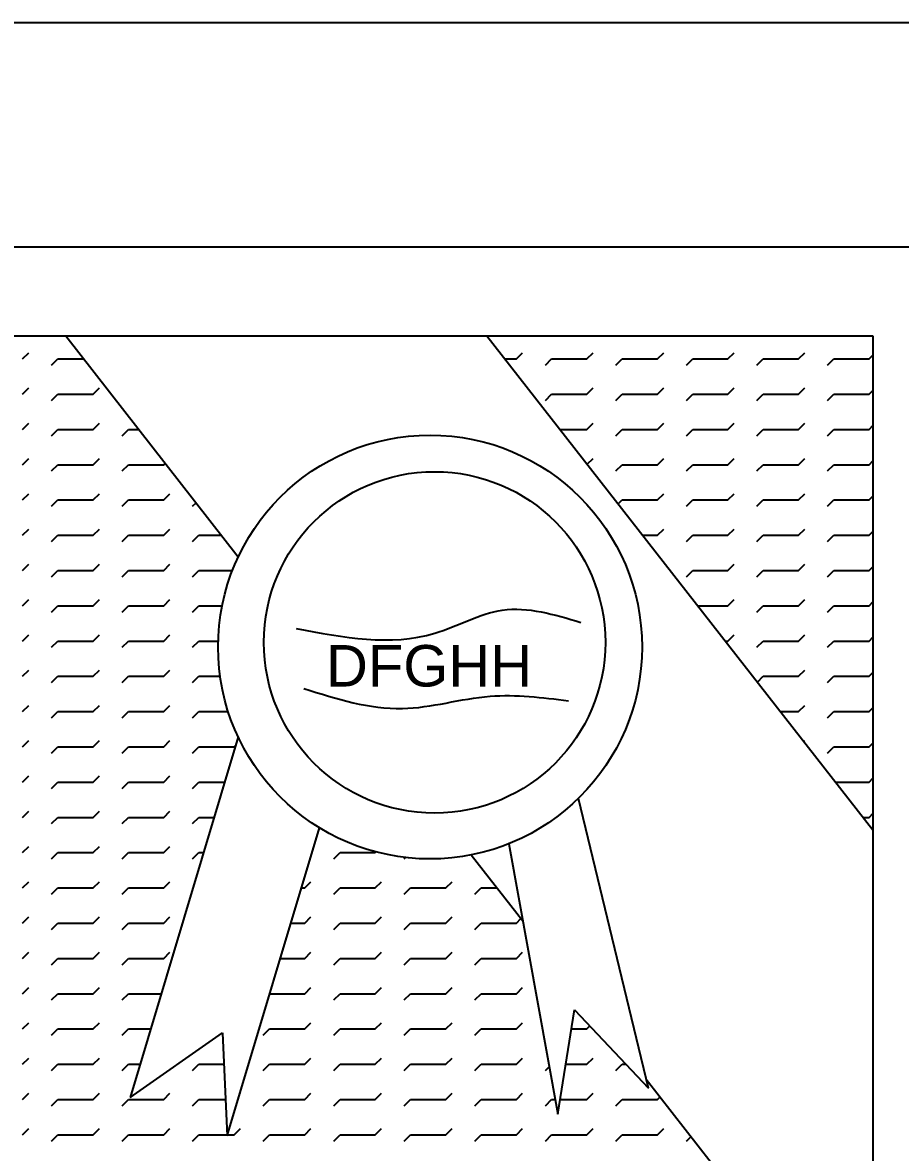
# Model space of a CAD drawing. Header units: millimetres. Extents: x 1474 to 2240, y 2278 to 2630.
# Drawn here: x 2233.6517 to 2233.7575, y 2608.4464 to 2608.5825 of the extents above; entities that cross this region are included whole.
import ezdxf

# ---------------------------------------------------------------- set-up
doc = ezdxf.new("R2010")
doc.units = ezdxf.units.MM
for name, color, linetype in [('LAYER5', 23, 'Continuous'), ('尺寸', 5, 'Continuous'), ('辅助线', 1, 'Continuous'), ('门窗', 2, 'Continuous')]:
    doc.layers.add(name, color=color, linetype=linetype)
doc.styles.get("Standard").update_dxf_attribs({"font": 'arial.ttf'})

msp = doc.modelspace()

# ---------------------------------------------------------------- linework, layer by layer
at = {"layer": '尺寸'}
msp.add_line((2233.54219, 2608.58254), (2233.87432, 2608.58254), dxfattribs=at)
at = {"layer": '辅助线'}
for p, q in [((2233.70763, 2608.5448), (2233.75414, 2608.48525)), ((2233.65168, 2608.54201), (2233.65243, 2608.54276)), ((2233.71118, 2608.54201), (2233.71193, 2608.54276)), ((2233.71968, 2608.54201), (2233.72043, 2608.54276)), ((2233.72818, 2608.54201), (2233.72893, 2608.54276)), ((2233.73668, 2608.54201), (2233.73743, 2608.54276)), ((2233.74518, 2608.54201), (2233.74593, 2608.54276)), ((2233.65517, 2608.54126), (2233.65593, 2608.54201)), ((2233.65593, 2608.54201), (2233.65906, 2608.54201)), ((2233.70981, 2608.54201), (2233.71118, 2608.54201)), ((2233.71467, 2608.54126), (2233.71543, 2608.54201)), ((2233.71543, 2608.54201), (2233.71968, 2608.54201)), ((2233.72317, 2608.54126), (2233.72393, 2608.54201)), ((2233.72393, 2608.54201), (2233.72818, 2608.54201)), ((2233.73167, 2608.54126), (2233.73243, 2608.54201)), ((2233.73243, 2608.54201), (2233.73668, 2608.54201)), ((2233.74017, 2608.54126), (2233.74093, 2608.54201)), ((2233.74093, 2608.54201), (2233.74518, 2608.54201)), ((2233.74867, 2608.54126), (2233.74943, 2608.54201)), ((2233.74943, 2608.54201), (2233.75368, 2608.54201)), ((2233.75368, 2608.54201), (2233.75414, 2608.54247)), ((2233.65168, 2608.53776), (2233.65243, 2608.53851)), ((2233.66018, 2608.53776), (2233.66093, 2608.53851)), ((2233.71968, 2608.53776), (2233.72043, 2608.53851)), ((2233.72818, 2608.53776), (2233.72893, 2608.53851)), ((2233.73668, 2608.53776), (2233.73743, 2608.53851)), ((2233.74518, 2608.53776), (2233.74593, 2608.53851)), ((2233.65517, 2608.53701), (2233.65593, 2608.53776)), ((2233.65593, 2608.53776), (2233.66018, 2608.53776)), ((2233.71467, 2608.53701), (2233.71543, 2608.53776)), ((2233.71543, 2608.53776), (2233.71968, 2608.53776)), ((2233.72317, 2608.53701), (2233.72393, 2608.53776)), ((2233.72393, 2608.53776), (2233.72818, 2608.53776)), ((2233.73167, 2608.53701), (2233.73243, 2608.53776)), ((2233.73243, 2608.53776), (2233.73668, 2608.53776)), ((2233.74017, 2608.53701), (2233.74093, 2608.53776)), ((2233.74093, 2608.53776), (2233.74518, 2608.53776)), ((2233.74867, 2608.53701), (2233.74943, 2608.53776)), ((2233.74943, 2608.53776), (2233.75368, 2608.53776)), ((2233.75368, 2608.53776), (2233.75414, 2608.53822)), ((2233.65168, 2608.53351), (2233.65243, 2608.53426)), ((2233.65517, 2608.53276), (2233.65593, 2608.53351)), ((2233.65593, 2608.53351), (2233.66018, 2608.53351)), ((2233.66018, 2608.53351), (2233.66093, 2608.53426)), ((2233.66367, 2608.53276), (2233.66443, 2608.53351)), ((2233.66443, 2608.53351), (2233.6657, 2608.53351)), ((2233.71645, 2608.53351), (2233.71968, 2608.53351)), ((2233.71968, 2608.53351), (2233.72043, 2608.53426)), ((2233.72317, 2608.53276), (2233.72393, 2608.53351)), ((2233.72393, 2608.53351), (2233.72818, 2608.53351)), ((2233.72818, 2608.53351), (2233.72893, 2608.53426)), ((2233.73167, 2608.53276), (2233.73243, 2608.53351)), ((2233.73243, 2608.53351), (2233.73668, 2608.53351)), ((2233.73668, 2608.53351), (2233.73743, 2608.53426)), ((2233.74017, 2608.53276), (2233.74093, 2608.53351)), ((2233.74093, 2608.53351), (2233.74518, 2608.53351)), ((2233.74518, 2608.53351), (2233.74593, 2608.53426)), ((2233.74867, 2608.53276), (2233.74943, 2608.53351)), ((2233.74943, 2608.53351), (2233.75368, 2608.53351)), ((2233.75368, 2608.53351), (2233.75414, 2608.53397)), ((2233.65168, 2608.52926), (2233.65243, 2608.53001)), ((2233.65517, 2608.52851), (2233.65593, 2608.52926)), ((2233.65593, 2608.52926), (2233.66018, 2608.52926)), ((2233.66018, 2608.52926), (2233.66093, 2608.53001)), ((2233.66367, 2608.52851), (2233.66443, 2608.52926)), ((2233.66443, 2608.52926), (2233.66868, 2608.52926)), ((2233.66868, 2608.52926), (2233.66887, 2608.52945)), ((2233.71973, 2608.52931), (2233.72043, 2608.53001)), ((2233.72317, 2608.52851), (2233.72393, 2608.52926)), ((2233.72393, 2608.52926), (2233.72818, 2608.52926)), ((2233.72818, 2608.52926), (2233.72893, 2608.53001)), ((2233.73167, 2608.52851), (2233.73243, 2608.52926)), ((2233.73243, 2608.52926), (2233.73668, 2608.52926)), ((2233.73668, 2608.52926), (2233.73743, 2608.53001)), ((2233.74017, 2608.52851), (2233.74093, 2608.52926)), ((2233.74093, 2608.52926), (2233.74518, 2608.52926)), ((2233.74518, 2608.52926), (2233.74593, 2608.53001)), ((2233.74867, 2608.52851), (2233.74943, 2608.52926)), ((2233.74943, 2608.52926), (2233.75368, 2608.52926)), ((2233.75368, 2608.52926), (2233.75414, 2608.52972)), ((2233.65168, 2608.52501), (2233.65243, 2608.52576)), ((2233.65517, 2608.52426), (2233.65593, 2608.52501)), ((2233.65593, 2608.52501), (2233.66018, 2608.52501)), ((2233.66018, 2608.52501), (2233.66093, 2608.52576)), ((2233.66367, 2608.52426), (2233.66443, 2608.52501)), ((2233.66443, 2608.52501), (2233.66868, 2608.52501)), ((2233.66868, 2608.52501), (2233.66943, 2608.52576)), ((2233.72345, 2608.52454), (2233.72393, 2608.52501)), ((2233.72393, 2608.52501), (2233.72818, 2608.52501)), ((2233.72818, 2608.52501), (2233.72893, 2608.52576)), ((2233.73167, 2608.52426), (2233.73243, 2608.52501)), ((2233.73243, 2608.52501), (2233.73668, 2608.52501)), ((2233.73668, 2608.52501), (2233.73743, 2608.52576)), ((2233.74017, 2608.52426), (2233.74093, 2608.52501)), ((2233.74093, 2608.52501), (2233.74518, 2608.52501)), ((2233.74518, 2608.52501), (2233.74593, 2608.52576)), ((2233.74867, 2608.52426), (2233.74943, 2608.52501)), ((2233.74943, 2608.52501), (2233.75368, 2608.52501)), ((2233.75368, 2608.52501), (2233.75414, 2608.52547)), ((2233.67217, 2608.52426), (2233.67259, 2608.52468)), ((2233.65168, 2608.52076), (2233.65243, 2608.52151)), ((2233.66018, 2608.52076), (2233.66093, 2608.52151)), ((2233.66868, 2608.52076), (2233.66943, 2608.52151)), ((2233.72818, 2608.52076), (2233.72893, 2608.52151)), ((2233.73668, 2608.52076), (2233.73743, 2608.52151)), ((2233.74518, 2608.52076), (2233.74593, 2608.52151)), ((2233.75368, 2608.52076), (2233.75414, 2608.52122)), ((2233.65517, 2608.52001), (2233.65593, 2608.52076)), ((2233.65593, 2608.52076), (2233.66018, 2608.52076)), ((2233.66367, 2608.52001), (2233.66443, 2608.52076)), ((2233.66443, 2608.52076), (2233.66868, 2608.52076)), ((2233.67217, 2608.52001), (2233.67293, 2608.52076)), ((2233.67293, 2608.52076), (2233.67565, 2608.52076)), ((2233.7264, 2608.52076), (2233.72818, 2608.52076)), ((2233.73167, 2608.52001), (2233.73243, 2608.52076)), ((2233.73243, 2608.52076), (2233.73668, 2608.52076)), ((2233.74017, 2608.52001), (2233.74093, 2608.52076)), ((2233.74093, 2608.52076), (2233.74518, 2608.52076)), ((2233.74867, 2608.52001), (2233.74943, 2608.52076)), ((2233.74943, 2608.52076), (2233.75368, 2608.52076)), ((2233.65168, 2608.51651), (2233.65243, 2608.51726)), ((2233.66018, 2608.51651), (2233.66093, 2608.51726)), ((2233.66868, 2608.51651), (2233.66943, 2608.51726)), ((2233.73668, 2608.51651), (2233.73743, 2608.51726)), ((2233.74518, 2608.51651), (2233.74593, 2608.51726)), ((2233.75368, 2608.51651), (2233.75414, 2608.51697)), ((2233.65517, 2608.51576), (2233.65593, 2608.51651)), ((2233.65593, 2608.51651), (2233.66018, 2608.51651)), ((2233.66367, 2608.51576), (2233.66443, 2608.51651)), ((2233.66443, 2608.51651), (2233.66868, 2608.51651)), ((2233.67217, 2608.51576), (2233.67293, 2608.51651)), ((2233.67293, 2608.51651), (2233.67696, 2608.51651)), ((2233.73167, 2608.51576), (2233.73243, 2608.51651)), ((2233.73243, 2608.51651), (2233.73668, 2608.51651)), ((2233.74017, 2608.51576), (2233.74093, 2608.51651)), ((2233.74093, 2608.51651), (2233.74518, 2608.51651)), ((2233.74867, 2608.51576), (2233.74943, 2608.51651)), ((2233.74943, 2608.51651), (2233.75368, 2608.51651)), ((2233.65168, 2608.51226), (2233.65243, 2608.51301)), ((2233.66018, 2608.51226), (2233.66093, 2608.51301)), ((2233.66868, 2608.51226), (2233.66943, 2608.51301)), ((2233.73668, 2608.51226), (2233.73743, 2608.51301)), ((2233.74518, 2608.51226), (2233.74593, 2608.51301)), ((2233.75368, 2608.51226), (2233.75414, 2608.51272)), ((2233.65517, 2608.51151), (2233.65593, 2608.51226)), ((2233.65593, 2608.51226), (2233.66018, 2608.51226)), ((2233.66367, 2608.51151), (2233.66443, 2608.51226)), ((2233.66443, 2608.51226), (2233.66868, 2608.51226)), ((2233.67217, 2608.51151), (2233.67293, 2608.51226)), ((2233.67293, 2608.51226), (2233.67573, 2608.51226)), ((2233.73304, 2608.51226), (2233.73668, 2608.51226)), ((2233.74017, 2608.51151), (2233.74093, 2608.51226)), ((2233.74093, 2608.51226), (2233.74518, 2608.51226)), ((2233.74867, 2608.51151), (2233.74943, 2608.51226)), ((2233.74943, 2608.51226), (2233.75368, 2608.51226)), ((2233.65168, 2608.50801), (2233.65243, 2608.50876)), ((2233.66018, 2608.50801), (2233.66093, 2608.50876)), ((2233.66868, 2608.50801), (2233.66943, 2608.50876)), ((2233.73668, 2608.50801), (2233.73743, 2608.50876)), ((2233.74518, 2608.50801), (2233.74593, 2608.50876)), ((2233.65517, 2608.50726), (2233.65593, 2608.50801)), ((2233.65593, 2608.50801), (2233.66018, 2608.50801)), ((2233.66367, 2608.50726), (2233.66443, 2608.50801)), ((2233.66443, 2608.50801), (2233.66868, 2608.50801)), ((2233.67217, 2608.50726), (2233.67293, 2608.50801)), ((2233.67293, 2608.50801), (2233.67525, 2608.50801)), ((2233.73636, 2608.50801), (2233.73668, 2608.50801)), ((2233.74017, 2608.50726), (2233.74093, 2608.50801)), ((2233.74093, 2608.50801), (2233.74518, 2608.50801)), ((2233.74867, 2608.50726), (2233.74943, 2608.50801)), ((2233.74943, 2608.50801), (2233.75368, 2608.50801)), ((2233.75368, 2608.50801), (2233.75414, 2608.50847)), ((2233.65168, 2608.50376), (2233.65243, 2608.50451)), ((2233.66018, 2608.50376), (2233.66093, 2608.50451)), ((2233.66868, 2608.50376), (2233.66943, 2608.50451)), ((2233.74518, 2608.50376), (2233.74593, 2608.50451)), ((2233.65517, 2608.50301), (2233.65593, 2608.50376)), ((2233.65593, 2608.50376), (2233.66018, 2608.50376)), ((2233.66367, 2608.50301), (2233.66443, 2608.50376)), ((2233.66443, 2608.50376), (2233.66868, 2608.50376)), ((2233.67217, 2608.50301), (2233.67293, 2608.50376)), ((2233.67293, 2608.50376), (2233.67548, 2608.50376)), ((2233.74023, 2608.50306), (2233.74093, 2608.50376)), ((2233.74093, 2608.50376), (2233.74518, 2608.50376)), ((2233.74867, 2608.50301), (2233.74943, 2608.50376)), ((2233.74943, 2608.50376), (2233.75368, 2608.50376)), ((2233.75368, 2608.50376), (2233.75414, 2608.50422)), ((2233.65168, 2608.49951), (2233.65243, 2608.50026)), ((2233.65517, 2608.49876), (2233.65593, 2608.49951)), ((2233.65593, 2608.49951), (2233.66018, 2608.49951)), ((2233.66018, 2608.49951), (2233.66093, 2608.50026)), ((2233.66367, 2608.49876), (2233.66443, 2608.49951)), ((2233.66443, 2608.49951), (2233.66868, 2608.49951)), ((2233.66868, 2608.49951), (2233.66943, 2608.50026)), ((2233.67217, 2608.49876), (2233.67293, 2608.49951)), ((2233.67293, 2608.49951), (2233.67645, 2608.49951)), ((2233.743, 2608.49951), (2233.74518, 2608.49951)), ((2233.74518, 2608.49951), (2233.74593, 2608.50026)), ((2233.74867, 2608.49876), (2233.74943, 2608.49951)), ((2233.74943, 2608.49951), (2233.75368, 2608.49951)), ((2233.75368, 2608.49951), (2233.75414, 2608.49997)), ((2233.67765, 2608.49647), (2233.66464, 2608.45302)), ((2233.65168, 2608.49526), (2233.65243, 2608.49601)), ((2233.65517, 2608.49451), (2233.65593, 2608.49526)), ((2233.65593, 2608.49526), (2233.66018, 2608.49526)), ((2233.66018, 2608.49526), (2233.66093, 2608.49601)), ((2233.66367, 2608.49451), (2233.66443, 2608.49526)), ((2233.66443, 2608.49526), (2233.66868, 2608.49526)), ((2233.66868, 2608.49526), (2233.66943, 2608.49601)), ((2233.67217, 2608.49451), (2233.67293, 2608.49526)), ((2233.67293, 2608.49526), (2233.67718, 2608.49526)), ((2233.67718, 2608.49526), (2233.67733, 2608.49542)), ((2233.74582, 2608.4959), (2233.74593, 2608.49601)), ((2233.74867, 2608.49451), (2233.74943, 2608.49526)), ((2233.74943, 2608.49526), (2233.75368, 2608.49526)), ((2233.75368, 2608.49526), (2233.75414, 2608.49572)), ((2233.65168, 2608.49101), (2233.65243, 2608.49176)), ((2233.65517, 2608.49026), (2233.65593, 2608.49101)), ((2233.65593, 2608.49101), (2233.66018, 2608.49101)), ((2233.66018, 2608.49101), (2233.66093, 2608.49176)), ((2233.66367, 2608.49026), (2233.66443, 2608.49101)), ((2233.66443, 2608.49101), (2233.66868, 2608.49101)), ((2233.66868, 2608.49101), (2233.66943, 2608.49176)), ((2233.67217, 2608.49026), (2233.67293, 2608.49101)), ((2233.67293, 2608.49101), (2233.67601, 2608.49101)), ((2233.74964, 2608.49101), (2233.75368, 2608.49101)), ((2233.75368, 2608.49101), (2233.75414, 2608.49147)), ((2233.72709, 2608.45413), (2233.71865, 2608.48905)), ((2233.65168, 2608.48676), (2233.65243, 2608.48751)), ((2233.65517, 2608.48601), (2233.65593, 2608.48676)), ((2233.65593, 2608.48676), (2233.66018, 2608.48676)), ((2233.66018, 2608.48676), (2233.66093, 2608.48751)), ((2233.66367, 2608.48601), (2233.66443, 2608.48676)), ((2233.66443, 2608.48676), (2233.66868, 2608.48676)), ((2233.66868, 2608.48676), (2233.66943, 2608.48751)), ((2233.67217, 2608.48601), (2233.67293, 2608.48676)), ((2233.67293, 2608.48676), (2233.67474, 2608.48676)), ((2233.75296, 2608.48676), (2233.75368, 2608.48676)), ((2233.75368, 2608.48676), (2233.75414, 2608.48722)), ((2233.67632, 2608.44839), (2233.68744, 2608.48551)), ((2233.65168, 2608.48251), (2233.65243, 2608.48326)), ((2233.66018, 2608.48251), (2233.66093, 2608.48326)), ((2233.66868, 2608.48251), (2233.66943, 2608.48326)), ((2233.71027, 2608.48358), (2233.71616, 2608.45099)), ((2233.65517, 2608.48176), (2233.65593, 2608.48251)), ((2233.65593, 2608.48251), (2233.66018, 2608.48251)), ((2233.66367, 2608.48176), (2233.66443, 2608.48251)), ((2233.66443, 2608.48251), (2233.66868, 2608.48251)), ((2233.67217, 2608.48176), (2233.67293, 2608.48251)), ((2233.67293, 2608.48251), (2233.67347, 2608.48251)), ((2233.68917, 2608.48176), (2233.68993, 2608.48251)), ((2233.68993, 2608.48251), (2233.69418, 2608.48251)), ((2233.69418, 2608.48251), (2233.69426, 2608.4826)), ((2233.69767, 2608.48176), (2233.69783, 2608.48192)), ((2233.70574, 2608.48224), (2233.71195, 2608.47429)), ((2233.65168, 2608.47826), (2233.65243, 2608.47901)), ((2233.66018, 2608.47826), (2233.66093, 2608.47901)), ((2233.66868, 2608.47826), (2233.66943, 2608.47901)), ((2233.68568, 2608.47826), (2233.68643, 2608.47901)), ((2233.69418, 2608.47826), (2233.69493, 2608.47901)), ((2233.70268, 2608.47826), (2233.70343, 2608.47901)), ((2233.65517, 2608.47751), (2233.65593, 2608.47826)), ((2233.65593, 2608.47826), (2233.66018, 2608.47826)), ((2233.66367, 2608.47751), (2233.66443, 2608.47826)), ((2233.66443, 2608.47826), (2233.66868, 2608.47826)), ((2233.68527, 2608.47826), (2233.68568, 2608.47826)), ((2233.68917, 2608.47751), (2233.68993, 2608.47826)), ((2233.68993, 2608.47826), (2233.69418, 2608.47826)), ((2233.69767, 2608.47751), (2233.69843, 2608.47826)), ((2233.69843, 2608.47826), (2233.70268, 2608.47826)), ((2233.70617, 2608.47751), (2233.70693, 2608.47826)), ((2233.70693, 2608.47826), (2233.70884, 2608.47826)), ((2233.65168, 2608.47401), (2233.65243, 2608.47476)), ((2233.66018, 2608.47401), (2233.66093, 2608.47476)), ((2233.66868, 2608.47401), (2233.66943, 2608.47476)), ((2233.68568, 2608.47401), (2233.68643, 2608.47476)), ((2233.69418, 2608.47401), (2233.69493, 2608.47476)), ((2233.70268, 2608.47401), (2233.70343, 2608.47476)), ((2233.71118, 2608.47401), (2233.71173, 2608.47457)), ((2233.65517, 2608.47326), (2233.65593, 2608.47401)), ((2233.65593, 2608.47401), (2233.66018, 2608.47401)), ((2233.66367, 2608.47326), (2233.66443, 2608.47401)), ((2233.66443, 2608.47401), (2233.66868, 2608.47401)), ((2233.68399, 2608.47401), (2233.68568, 2608.47401)), ((2233.68917, 2608.47326), (2233.68993, 2608.47401)), ((2233.68993, 2608.47401), (2233.69418, 2608.47401)), ((2233.69767, 2608.47326), (2233.69843, 2608.47401)), ((2233.69843, 2608.47401), (2233.70268, 2608.47401)), ((2233.70617, 2608.47326), (2233.70693, 2608.47401)), ((2233.70693, 2608.47401), (2233.71118, 2608.47401)), ((2233.65168, 2608.46976), (2233.65243, 2608.47051)), ((2233.66018, 2608.46976), (2233.66093, 2608.47051)), ((2233.66868, 2608.46976), (2233.66943, 2608.47051)), ((2233.68568, 2608.46976), (2233.68643, 2608.47051)), ((2233.69418, 2608.46976), (2233.69493, 2608.47051)), ((2233.70268, 2608.46976), (2233.70343, 2608.47051)), ((2233.71118, 2608.46976), (2233.71193, 2608.47051)), ((2233.65517, 2608.46901), (2233.65593, 2608.46976)), ((2233.65593, 2608.46976), (2233.66018, 2608.46976)), ((2233.66367, 2608.46901), (2233.66443, 2608.46976)), ((2233.66443, 2608.46976), (2233.66868, 2608.46976)), ((2233.68272, 2608.46976), (2233.68568, 2608.46976)), ((2233.68917, 2608.46901), (2233.68993, 2608.46976)), ((2233.68993, 2608.46976), (2233.69418, 2608.46976)), ((2233.69767, 2608.46901), (2233.69843, 2608.46976)), ((2233.69843, 2608.46976), (2233.70268, 2608.46976)), ((2233.70617, 2608.46901), (2233.70693, 2608.46976)), ((2233.70693, 2608.46976), (2233.71118, 2608.46976)), ((2233.65168, 2608.46551), (2233.65243, 2608.46626)), ((2233.65517, 2608.46476), (2233.65593, 2608.46551)), ((2233.65593, 2608.46551), (2233.66018, 2608.46551)), ((2233.66018, 2608.46551), (2233.66093, 2608.46626)), ((2233.66367, 2608.46476), (2233.66443, 2608.46551)), ((2233.66443, 2608.46551), (2233.66838, 2608.46551)), ((2233.68145, 2608.46551), (2233.68568, 2608.46551)), ((2233.68568, 2608.46551), (2233.68643, 2608.46626)), ((2233.68917, 2608.46476), (2233.68993, 2608.46551)), ((2233.68993, 2608.46551), (2233.69418, 2608.46551)), ((2233.69418, 2608.46551), (2233.69493, 2608.46626)), ((2233.69767, 2608.46476), (2233.69843, 2608.46551)), ((2233.69843, 2608.46551), (2233.70268, 2608.46551)), ((2233.70268, 2608.46551), (2233.70343, 2608.46626)), ((2233.70617, 2608.46476), (2233.70693, 2608.46551)), ((2233.70693, 2608.46551), (2233.71118, 2608.46551)), ((2233.71118, 2608.46551), (2233.71193, 2608.46626)), ((2233.71616, 2608.45099), (2233.7182, 2608.46358)), ((2233.7182, 2608.46358), (2233.72709, 2608.45413)), ((2233.65168, 2608.46126), (2233.65243, 2608.46201)), ((2233.65517, 2608.46051), (2233.65593, 2608.46126)), ((2233.65593, 2608.46126), (2233.66018, 2608.46126)), ((2233.66018, 2608.46126), (2233.66093, 2608.46201)), ((2233.66367, 2608.46051), (2233.66443, 2608.46126)), ((2233.66443, 2608.46126), (2233.66711, 2608.46126)), ((2233.68067, 2608.46051), (2233.68143, 2608.46126)), ((2233.68143, 2608.46126), (2233.68568, 2608.46126)), ((2233.68568, 2608.46126), (2233.68643, 2608.46201)), ((2233.68917, 2608.46051), (2233.68993, 2608.46126)), ((2233.68993, 2608.46126), (2233.69418, 2608.46126)), ((2233.69418, 2608.46126), (2233.69493, 2608.46201)), ((2233.69767, 2608.46051), (2233.69843, 2608.46126)), ((2233.69843, 2608.46126), (2233.70268, 2608.46126)), ((2233.70268, 2608.46126), (2233.70343, 2608.46201)), ((2233.70617, 2608.46051), (2233.70693, 2608.46126)), ((2233.70693, 2608.46126), (2233.71118, 2608.46126)), ((2233.71118, 2608.46126), (2233.71193, 2608.46201)), ((2233.71782, 2608.46126), (2233.71968, 2608.46126)), ((2233.71968, 2608.46126), (2233.72004, 2608.46163)), ((2233.66464, 2608.45302), (2233.67576, 2608.4608)), ((2233.67576, 2608.4608), (2233.67632, 2608.44839)), ((2233.65168, 2608.45701), (2233.65243, 2608.45776)), ((2233.65517, 2608.45626), (2233.65593, 2608.45701)), ((2233.65593, 2608.45701), (2233.66018, 2608.45701)), ((2233.66018, 2608.45701), (2233.66093, 2608.45776)), ((2233.66367, 2608.45626), (2233.66443, 2608.45701)), ((2233.66443, 2608.45701), (2233.66584, 2608.45701)), ((2233.67217, 2608.45626), (2233.67293, 2608.45701)), ((2233.67293, 2608.45701), (2233.67593, 2608.45701)), ((2233.68067, 2608.45626), (2233.68143, 2608.45701)), ((2233.68143, 2608.45701), (2233.68568, 2608.45701)), ((2233.68568, 2608.45701), (2233.68643, 2608.45776)), ((2233.68917, 2608.45626), (2233.68993, 2608.45701)), ((2233.68993, 2608.45701), (2233.69418, 2608.45701)), ((2233.69418, 2608.45701), (2233.69493, 2608.45776)), ((2233.69767, 2608.45626), (2233.69843, 2608.45701)), ((2233.69843, 2608.45701), (2233.70268, 2608.45701)), ((2233.70268, 2608.45701), (2233.70343, 2608.45776)), ((2233.70617, 2608.45626), (2233.70693, 2608.45701)), ((2233.70693, 2608.45701), (2233.71118, 2608.45701)), ((2233.71118, 2608.45701), (2233.71193, 2608.45776)), ((2233.71714, 2608.45701), (2233.71968, 2608.45701)), ((2233.71968, 2608.45701), (2233.72043, 2608.45776)), ((2233.72317, 2608.45626), (2233.72393, 2608.45701)), ((2233.72393, 2608.45701), (2233.72438, 2608.45701)), ((2233.71467, 2608.45626), (2233.71512, 2608.45671)), ((2233.72683, 2608.45523), (2233.751, 2608.42428)), ((2233.65168, 2608.45276), (2233.65243, 2608.45351)), ((2233.65517, 2608.45201), (2233.65593, 2608.45276)), ((2233.65593, 2608.45276), (2233.66018, 2608.45276)), ((2233.66018, 2608.45276), (2233.66093, 2608.45351)), ((2233.66367, 2608.45201), (2233.66443, 2608.45276)), ((2233.66443, 2608.45276), (2233.66868, 2608.45276)), ((2233.66868, 2608.45276), (2233.66943, 2608.45351)), ((2233.67217, 2608.45201), (2233.67293, 2608.45276)), ((2233.67293, 2608.45276), (2233.67612, 2608.45276)), ((2233.67782, 2608.45341), (2233.67793, 2608.45351)), ((2233.68067, 2608.45201), (2233.68143, 2608.45276)), ((2233.68143, 2608.45276), (2233.68568, 2608.45276)), ((2233.68568, 2608.45276), (2233.68643, 2608.45351)), ((2233.68917, 2608.45201), (2233.68993, 2608.45276)), ((2233.68993, 2608.45276), (2233.69418, 2608.45276)), ((2233.69418, 2608.45276), (2233.69493, 2608.45351)), ((2233.69767, 2608.45201), (2233.69843, 2608.45276)), ((2233.69843, 2608.45276), (2233.70268, 2608.45276)), ((2233.70268, 2608.45276), (2233.70343, 2608.45351)), ((2233.70617, 2608.45201), (2233.70693, 2608.45276)), ((2233.70693, 2608.45276), (2233.71118, 2608.45276)), ((2233.71118, 2608.45276), (2233.71193, 2608.45351)), ((2233.71467, 2608.45201), (2233.71543, 2608.45276)), ((2233.71543, 2608.45276), (2233.71584, 2608.45276)), ((2233.71645, 2608.45276), (2233.71968, 2608.45276)), ((2233.71968, 2608.45276), (2233.72043, 2608.45351)), ((2233.72317, 2608.45201), (2233.72393, 2608.45276)), ((2233.72393, 2608.45276), (2233.72818, 2608.45276)), ((2233.72818, 2608.45276), (2233.7285, 2608.45309)), ((2233.65168, 2608.44851), (2233.65243, 2608.44926)), ((2233.66018, 2608.44851), (2233.66093, 2608.44926)), ((2233.66868, 2608.44851), (2233.66943, 2608.44926)), ((2233.67718, 2608.44851), (2233.67793, 2608.44926)), ((2233.68568, 2608.44851), (2233.68643, 2608.44926)), ((2233.69418, 2608.44851), (2233.69493, 2608.44926)), ((2233.70268, 2608.44851), (2233.70343, 2608.44926)), ((2233.71118, 2608.44851), (2233.71193, 2608.44926)), ((2233.71968, 2608.44851), (2233.72043, 2608.44926)), ((2233.72818, 2608.44851), (2233.72893, 2608.44926)), ((2233.65517, 2608.44776), (2233.65593, 2608.44851)), ((2233.65593, 2608.44851), (2233.66018, 2608.44851)), ((2233.66367, 2608.44776), (2233.66443, 2608.44851)), ((2233.66443, 2608.44851), (2233.66868, 2608.44851)), ((2233.67217, 2608.44776), (2233.67293, 2608.44851)), ((2233.67293, 2608.44851), (2233.67631, 2608.44851)), ((2233.67635, 2608.44851), (2233.67718, 2608.44851)), ((2233.68067, 2608.44776), (2233.68143, 2608.44851)), ((2233.68143, 2608.44851), (2233.68568, 2608.44851)), ((2233.68917, 2608.44776), (2233.68993, 2608.44851)), ((2233.68993, 2608.44851), (2233.69418, 2608.44851)), ((2233.69767, 2608.44776), (2233.69843, 2608.44851)), ((2233.69843, 2608.44851), (2233.70268, 2608.44851)), ((2233.70617, 2608.44776), (2233.70693, 2608.44851)), ((2233.70693, 2608.44851), (2233.71118, 2608.44851)), ((2233.71467, 2608.44776), (2233.71543, 2608.44851)), ((2233.71543, 2608.44851), (2233.71968, 2608.44851)), ((2233.72317, 2608.44776), (2233.72393, 2608.44851)), ((2233.72393, 2608.44851), (2233.72818, 2608.44851)), ((2233.73167, 2608.44776), (2233.73223, 2608.44832))]:
    msp.add_line(p, q, dxfattribs=at)
for points, knots in [([(2233.68466, 2608.50952), (2233.69033, 2608.50843), (2233.69895, 2608.50679), (2233.70967, 2608.51305), (2233.71574, 2608.51122), (2233.71894, 2608.51026)], [0, 0, 0, 0, 0.01668778, 0.02530212, 0.03486871, 0.03486871, 0.03486871, 0.03486871]), ([(2233.68558, 2608.50229), (2233.68953, 2608.50104), (2233.69695, 2608.49869), (2233.70759, 2608.50207), (2233.7143, 2608.50121), (2233.71746, 2608.50081)], [0, 0, 0, 0, 0.01210218, 0.02276871, 0.03223626, 0.03223626, 0.03223626, 0.03223626])]:
    msp.add_open_spline(points, degree=3, knots=knots, dxfattribs=at)
at = {"layer": '门窗'}
for p, q in [((2233.56004, 2608.5555), (2233.78856, 2608.5555)), ((2233.61408, 2608.5448), (2233.75414, 2608.5448)), ((2233.65688, 2608.5448), (2233.67767, 2608.51818)), ((2233.75414, 2608.5448), (2233.75414, 2608.43982))]:
    msp.add_line(p, q, dxfattribs=at)
for centre, radius in [((2233.70078, 2608.50729), 0.02554), ((2233.70133, 2608.50785), 0.02057)]:
    msp.add_circle(centre, radius, dxfattribs=at)

# ---------------------------------------------------------------- texts
at = {"layer": 'LAYER5'}
msp.add_text('DFGHH', height=0.005, dxfattribs=at).set_placement((2233.68824, 2608.50253))

doc.saveas('drawing.dxf')
